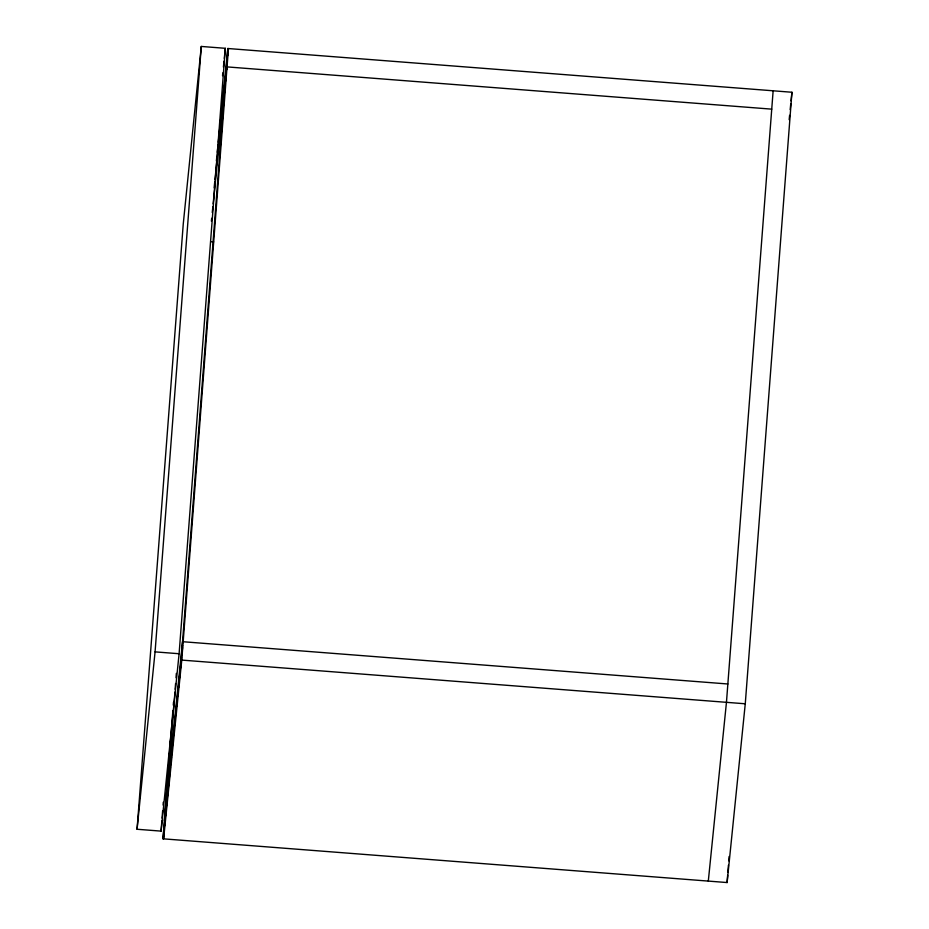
<?xml version="1.0" encoding="UTF-8"?>
<svg xmlns="http://www.w3.org/2000/svg" width="929" height="929" viewBox="0 0 929 929"><rect width="100%" height="100%" fill="white"/><g stroke="black" fill="none" stroke-linecap="round" stroke-linejoin="round"><path stroke-width="1.39" d="M137.062 829.26L183.268 223.831L201.291 46.45L225.317 48.308L179.1 653.737L161.089 831.118L137.062 829.26L155.073 651.868L201.291 46.45M161.089 831.118L161.855 821.004M162.076 818.112L162.633 810.889M163.074 805.106L163.295 802.226M218.303 142.207L227.826 48.505L791.938 92.25L745.267 703.787L727.105 882.55L162.981 838.806L170.007 746.8M170.344 742.468L170.669 738.137M164.805 816.336L172.852 710.894M173.293 705.123L173.514 702.231M163.934 834.614L163.609 838.852L181.77 660.089L228.453 48.552M164.584 826.148L164.909 821.921M165.455 814.733L165.792 810.402M166.337 803.179L166.779 797.396M167.22 791.624L167.661 785.841M168.207 778.618L168.648 772.847M169.09 767.064L169.531 761.292M170.193 752.618L170.53 748.286M171.075 741.063L171.296 738.183M165.432 816.382L165.873 810.599M166.21 806.267L174.919 692.175M175.14 689.283L175.581 683.5M176.022 677.729L176.347 673.397M162.981 838.806L181.143 660.043L227.826 48.505M773.137 90.798L726.455 702.336L708.304 881.087M727.105 882.55L727.651 875.327M727.871 872.436L728.429 865.201M728.766 860.869L729.091 856.526M222.53 75.713L222.821 72.834M223.413 67.062L223.994 61.291M224.295 58.411L225.317 48.308M216.399 160.949L216.689 158.069M217.281 152.298L218.013 145.098M214.123 187.948L214.704 182.177M215.005 179.297L226.421 66.853L771.732 109.146M219.372 137.933L219.662 135.053M220.254 129.282L220.684 124.962M221.276 119.191L221.566 116.311M222.159 110.551L222.449 107.659M223.03 101.9L223.471 97.568M224.052 91.808L224.353 88.917M224.934 83.157L225.224 80.277M225.817 74.506L226.258 70.186M226.839 64.415L227.129 61.535M227.721 55.763L228.011 52.883M211.382 221.16L211.673 218.269M212.265 212.509L212.846 206.737M213.136 203.857L224.121 95.733M224.412 92.854L225.004 87.082M225.584 81.322L226.026 76.991M226.757 69.791L227.048 66.9M165.455 816.185L165.896 811.853M166.337 807.533L166.767 803.213M167.359 797.442L167.65 794.562M168.23 788.791L168.672 784.471M169.264 778.699L169.554 775.82M170.135 770.048L170.437 767.168M171.017 761.397L171.459 757.077M172.039 751.306L172.341 748.426M172.922 742.666L173.212 739.774M173.804 734.015L174.234 729.683M174.826 723.923L175.117 721.032M175.709 715.272L175.999 712.392M176.58 706.621L177.021 702.301M177.613 696.529L177.903 693.649M178.484 687.878L178.774 684.998M179.367 679.227L179.808 674.907M180.389 669.135L180.679 666.256M181.271 660.484L181.561 657.604M182.142 651.844L182.583 647.513M789.162 119.644L789.604 115.324M790.184 109.552L790.765 103.781M791.067 100.901L791.938 92.25M210.755 241.645L213.647 241.877M727.86 683.988L182.548 641.695L164.387 820.458L165.014 820.504M182.13 645.829L182.758 645.876M155.073 651.868L179.1 653.737M181.143 660.043L745.267 703.787"/></g></svg>
